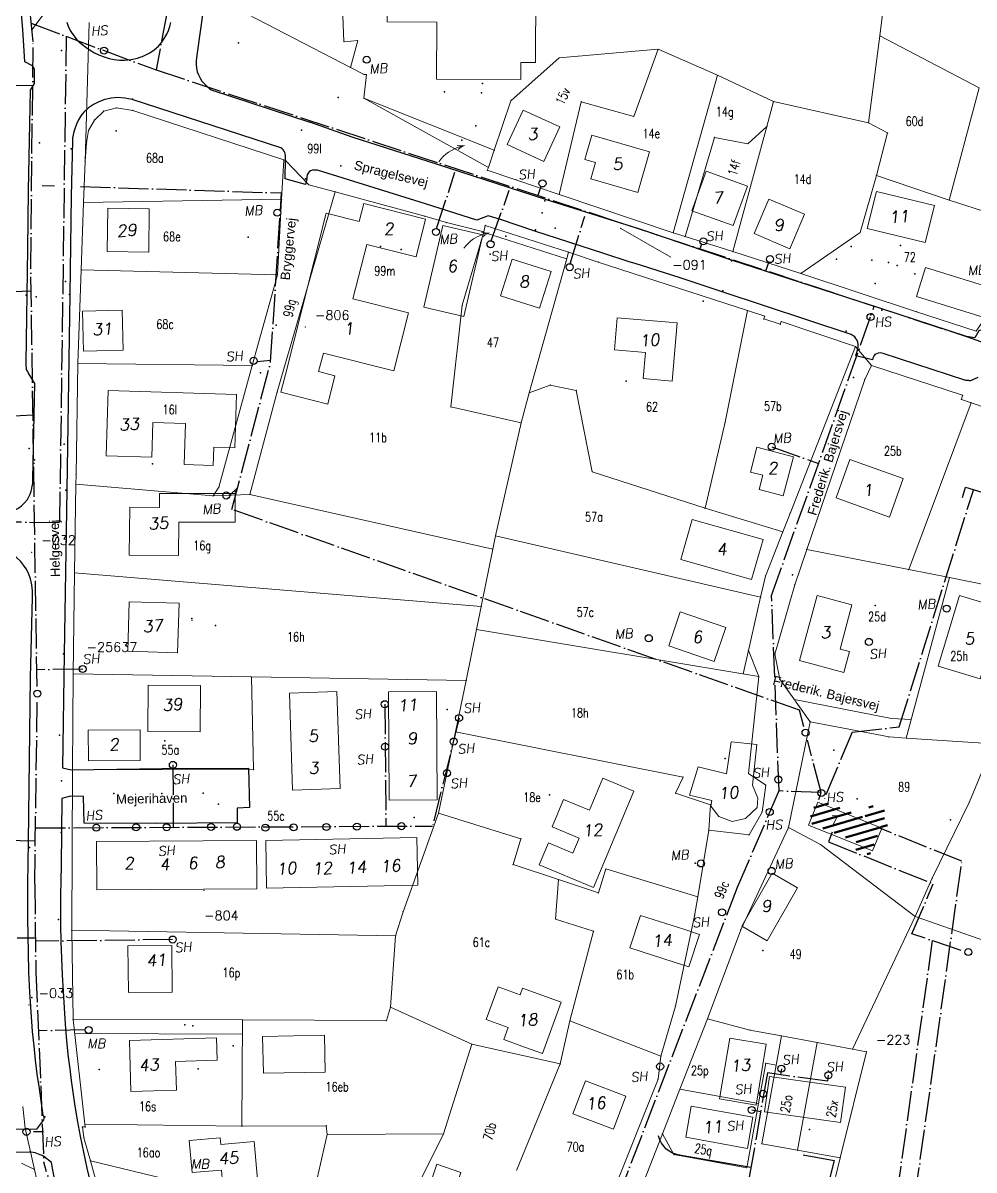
# Model space of a CAD drawing. Header units: millimetres. Extents: x 672113 to 680957, y 6130092 to 6137781.
# Drawn here: x 674657 to 674859.9, y 6132882.4 to 6133127.1 of the extents above; entities that cross this region are included whole.
import ezdxf

# ---------------------------------------------------------------- set-up
doc = ezdxf.new("R2010")
doc.units = ezdxf.units.MM
doc.header["$LTSCALE"] = 0.5
doc.linetypes.add('DASHED_3', pattern=[5, 3, -2])
doc.linetypes.add('VVS3', pattern=[16, 12.8, -1.6, 0, -1.6])
for name, color, linetype, lineweight in [('bygning', 1, 'Continuous', 5), ('MILJOE', 1, 'Continuous', 5), ('OPTAGETVEJ', 1, 'Continuous', 5), ('PILE', 1, 'Continuous', 5), ('skel', 142, 'Continuous', 5), ('SKELKREDS', 1, 'Continuous', 5), ('SKELPKT', 1, 'Continuous', 5), ('SL-Vandledning', 6, 'DASHED_3', 50)]:
    doc.layers.add(name, color=color, linetype=linetype, lineweight=lineweight)
for name, color, linetype, lineweight, plot in [('FIKS_PILE', 9, 'Continuous', 5, False), ('FIKS_TEKST', 6, 'Continuous', 5, False), ('FIKSPUNKT', 1, 'Continuous', 5, False), ('Hjælpelinie', 50, 'Continuous', 0, False)]:
    doc.layers.add(name, color=color, linetype=linetype, lineweight=lineweight, plot=plot)
for name, color, linetype in [('Husnr', 3, 'Continuous'), ('MATRNR', 12, 'Continuous'), ('Spildevand', 2, 'Continuous'), ('TF_V_---_Stikledning', 150, 'VVS3'), ('TF_V_---_Stophane', 3, 'Continuous'), ('TF_V_---_Tekst', 1, 'Continuous'), ('Vej', 7, 'Continuous'), ('Vejnavn', 9, 'Continuous')]:
    doc.layers.add(name, color=color, linetype=linetype)
doc.styles.add('Ariel', font='arial.ttf')
doc.styles.add('ROMANS', font='ROMANS')
doc.styles.get("Standard").update_dxf_attribs({"font": 'romans.shx', "width": 0.75})

# ---------------------------------------------------------------- blocks, each defined once
blk = doc.blocks.new('270554_270554.DWG_FMEBLOCK12')
at = {"layer": 'PILE', "color": 7}
for points in [[(-2.69, -1.69), (-2.23, -1.11), (-1.73, -0.6), (-1.19, -0.11), (-0.64, 0.29), (-0.03, 0.65), (0.61, 0.95), (1.27, 1.21), (1.96, 1.41), (2.69, 1.56)], [(2.69, 1.56), (2.18, 1.51), (1.65, 1.56), (1.09, 1.69), (1.65, 1.56), (2.18, 1.51), (2.69, 1.56), (2.23, 1.38), (1.78, 1.1), (1.35, 0.72), (1.78, 1.1), (2.23, 1.38), (2.69, 1.56)]]:
    blk.add_lwpolyline(points, dxfattribs=at)
blk = doc.blocks.new('270554_270554.DWG_FMEBLOCK13')
at = {"layer": 'PILE', "color": 7}
for points in [[(-2.73, -1.79), (-2.27, -1.18), (-1.77, -0.62), (-1.23, -0.14), (-0.65, 0.29), (-0.04, 0.67), (0.6, 1), (1.28, 1.28), (1.99, 1.51), (2.73, 1.69)], [(2.73, 1.69), (2.25, 1.64), (1.71, 1.66), (1.16, 1.79), (1.71, 1.66), (2.25, 1.64), (2.73, 1.69), (2.27, 1.51), (1.84, 1.21), (1.41, 0.83), (1.84, 1.21), (2.27, 1.51), (2.73, 1.69)]]:
    blk.add_lwpolyline(points, dxfattribs=at)
blk = doc.blocks.new('270554_270554.DWG_FMEBLOCK39')
at = {"layer": 'FIKS_PILE', "color": 6}
blk.add_line((5.35, -3.06), (-5.35, 3.06), dxfattribs=at)
blk = doc.blocks.new('270554_270554.DWG_FMEBLOCK40')
at = {"layer": 'FIKS_PILE', "color": 6}
blk.add_line((1.65, 2.16), (-1.65, -2.16), dxfattribs=at)

msp = doc.modelspace()

# ---------------------------------------------------------------- hatches: boundary and pattern name
at = {"layer": 'SL-Vandledning'}
h = msp.add_hatch(dxfattribs=at)
h.set_pattern_fill('ANSI31', color=1, scale=0.5, angle=331.125, style=0)
h.set_pattern_definition([(16.125, (799142.215, 6036724.3136), (-0.44090248, 1.525044672), [])])
h.paths.add_polyline_path([(674826.46, 6132961.56), (674836.55, 6132957.55), (674837.65, 6132960.34), (674841.39, 6132958.83), (674840.79, 6132957.34), (674841.86, 6132956.93), (674841.12, 6132955.18), (674840.1, 6132955.61), (674837.67, 6132949.54), (674834.13, 6132950.94), (674834.77, 6132952.46), (674824.49, 6132956.57)])

# ---------------------------------------------------------------- linework, layer by layer
at = {"layer": 'bygning'}
for points in [[(674745.97, 6133135.28, 43.5), (674734.74, 6133135.34, 43.5), (674734.71, 6133127.36, 43.5), (674745.32, 6133127.31, 43.51), (674745.26, 6133115.15, 43.52), (674763.19, 6133115.07, 43.53), (674763.2, 6133118.66, 43.53), (674766.38, 6133118.65, 43.53), (674766.45, 6133134.17, 43.49), (674757.02, 6133134.22, 43.59), (674757.16, 6133163.36, 42.82), (674736.69, 6133163.45, 42.78), (674736.64, 6133153.01, 43.04), (674746.05, 6133152.96, 43.05), (674747.59, 6133152.95, 43.05), (674747.52, 6133137.58, 43.44), (674747.51, 6133135.27, 43.5)], [(674768.11, 6133097.58, 44.17), (674771.52, 6133104.93, 44.11), (674763.73, 6133108.53, 44.11), (674760.33, 6133101.18, 44.16)], [(674778.37, 6133103.21, 45), (674776.85, 6133097.99, 45.44), (674779.15, 6133097.32, 45.47), (674778.14, 6133093.86, 45.47), (674788.17, 6133090.95, 45.48), (674790.69, 6133099.64, 45.48)], [(674802.77, 6133095.47, 43.5), (674799.72, 6133087.07, 43.5), (674808.52, 6133083.88, 43.5), (674811.57, 6133092.28, 43.5)], [(674851.44, 6133088.14, 44.85), (674839.06, 6133091.18, 44.66), (674837.13, 6133083.28, 44.67), (674849.5, 6133080.25, 44.68)], [(674736.14, 6133052.89, 45.76), (674739.27, 6133065.26, 45.78), (674727.41, 6133068.27, 45.77), (674730.35, 6133079.88, 45.76), (674740.86, 6133077.22, 45.77), (674742.89, 6133085.24, 45.3), (674729.72, 6133088.58, 45.68), (674728.75, 6133084.73, 48.03), (674721.71, 6133086.52, 45.18), (674716.56, 6133066.17, 45.32), (674712.99, 6133052.09, 45.41), (674712.04, 6133048.34, 45.44), (674722.01, 6133045.82, 45.45), (674723.54, 6133051.85, 45.63), (674720.08, 6133052.73, 45.62), (674721.09, 6133056.7, 45.13)], [(674813, 6133082.21, 43.45), (674820.63, 6133078.96, 43.45), (674823.75, 6133086.29, 43.5), (674816.12, 6133089.54, 43.5)], [(674683.83, 6133078.23, 45.79), (674683.96, 6133087.44, 45.78), (674675.12, 6133087.57, 45.77), (674674.98, 6133078.36, 45.78)], [(674755.11, 6133081.94, 44.59), (674746.59, 6133083.92, 44.61), (674742.54, 6133066.49, 44.62), (674751.06, 6133064.51, 44.6)], [(674767.2, 6133066.3, 45.13), (674769.66, 6133074.1, 45.12), (674761.36, 6133076.71, 45.11), (674758.91, 6133068.91, 45.12)], [(674849.52, 6133074.95, 44.37), (674847.61, 6133068.76, 44.24), (674862.05, 6133064.3, 44.39), (674863.96, 6133070.49, 44.38)], [(674678.18, 6133065.85, 45.28), (674669.73, 6133065.63, 45.27), (674669.94, 6133057.09, 45.28), (674678.4, 6133057.31, 45.28)], [(674795.51, 6133050.73, 45.49), (674796.6, 6133063.11, 45.48), (674783.79, 6133064.24, 45.47), (674783.18, 6133057.41, 45.48), (674789.78, 6133056.83, 45.48), (674789.29, 6133051.27, 45.49)], [(674674.73, 6133034.78, 46.46), (674684.5, 6133034.48, 46.26), (674684.73, 6133041.91, 46.26), (674691.66, 6133041.7, 46.24), (674691.4, 6133032.92, 47.05), (674697.61, 6133032.73, 47.02), (674697.73, 6133036.61, 47.54), (674702.2, 6133036.48, 47.54), (674702.55, 6133047.85, 47.53), (674675.16, 6133048.69, 45.81)], [(674819.21, 6133026.25, 47.16), (674821.4, 6133034.54, 46.74), (674813.59, 6133036.59, 46.68), (674812.2, 6133031.32, 46.71), (674814.82, 6133030.63, 46.71), (674814.03, 6133027.62, 46.74)], [(674830.47, 6133025.79, 46.47), (674841.84, 6133021.71, 46.48), (674844.79, 6133029.91, 46.47), (674833.43, 6133034, 46.46)], [(674686.11, 6133026.71, 46.99), (674686.12, 6133023.78, 48.03), (674679.77, 6133023.85, 48.03), (674679.67, 6133013.61, 48.04), (674690.19, 6133013.51, 48.04), (674690.26, 6133020.59, 48.03), (674702.3, 6133020.64, 46.99), (674702.27, 6133026.77, 46.99)], [(674812.45, 6133008.38, 49.31), (674814.88, 6133016.91, 49.15), (674799.79, 6133021.21, 49.14), (674797.35, 6133012.67, 49.15)], [(674690.3, 6133003.33, 48.13), (674679.69, 6133003.65, 48.12), (674679.37, 6132993.08, 48.13), (674689.98, 6132992.76, 48.14)], [(674833.86, 6133002.98, 48.12), (674826.43, 6133004.98, 48.11), (674822.7, 6132991.09, 47.89), (674832.11, 6132988.56, 47.9), (674833.31, 6132993.03, 47.89), (674831.33, 6132993.56, 48.38)], [(674865.75, 6133002.24, 48.32), (674856.79, 6133004.96, 47.85), (674852.22, 6132989.91, 48.35), (674861.18, 6132987.19, 48.35)], [(674806.97, 6132998.14, 49.29), (674797.24, 6133001.48, 49.28), (674794.76, 6132994.25, 49.29), (674804.49, 6132990.91, 49.3)], [(674683.62, 6132975.95, 49.16), (674694.84, 6132975.89, 49.16), (674694.9, 6132985.76, 48.97), (674683.68, 6132985.83, 48.79)], [(674723.98, 6132984.48, 48.35), (674713.86, 6132984.15, 48.37), (674714.53, 6132963.45, 48.38), (674724.65, 6132963.78, 48.39)], [(674734.95, 6132984.4, 48.23), (674735.1, 6132961.3, 48.24), (674745.35, 6132961.37, 48.25), (674745.2, 6132984.47, 48.23)], [(674670.94, 6132976.28, 47.94), (674670.95, 6132969.74, 47.94), (674681.99, 6132969.76, 47.94), (674681.98, 6132976.3, 47.94)], [(674803.95, 6132961.23, 49.95), (674803.74, 6132960, 49.94), (674805.43, 6132957.84, 49.95), (674808.33, 6132956.78, 49.95), (674811.18, 6132957.4, 49.95), (674813.6, 6132959.72, 49.95), (674813.77, 6132961.72, 49.95), (674812.62, 6132964.55, 49.96), (674813.54, 6132973.2, 49.62), (674808.06, 6132973.73, 49.62), (674807.06, 6132966.91, 49.95), (674801.04, 6132968.44, 49.63), (674799.23, 6132962.37, 50.47)], [(674778.73, 6132942.67, 48.91), (674787.33, 6132963.2, 48.92), (674780.68, 6132965.99, 48.92), (674777.83, 6132959.17, 48.92), (674772.33, 6132961.48, 48.91), (674769.88, 6132955.64, 48.92), (674775.66, 6132953.22, 48.92), (674774.33, 6132950.04, 48.93), (674769.12, 6132952.23, 48.92), (674767.14, 6132947.52, 48.92)], [(674826.56, 6132960.86, 48.79), (674824.6, 6132956, 48.8), (674838.23, 6132950.5, 48.81), (674840.2, 6132955.36, 48.81)], [(674672.74, 6132942.17, 48.35), (674706.92, 6132942.39, 48.37), (674706.85, 6132952.73, 48.36), (674672.67, 6132952.51, 48.34)], [(674708.79, 6132952.72, 48.21), (674708.98, 6132942.57, 48.22), (674741.22, 6132943.17, 48.24), (674741.03, 6132953.32, 48.23)], [(674822.27, 6132942.61, 49.38), (674816.83, 6132945.73, 49.37), (674810.35, 6132934.46, 49.37), (674815.79, 6132931.33, 49.38)], [(674798.18, 6132933.69, 49.47), (674788.71, 6132936.73, 49.46), (674786.48, 6132929.8, 49.44), (674795.95, 6132926.76, 49.45), (674799.07, 6132925.76, 49.45), (674801.3, 6132932.69, 49.47)], [(674688.73, 6132930.31, 48.16), (674679.41, 6132930.21, 48.16), (674679.52, 6132920.27, 48.17), (674688.84, 6132920.37, 48.17)], [(674767.82, 6132907.26, 48.23), (674771.83, 6132918.21, 48.23), (674763.58, 6132921.23, 48.22), (674763.05, 6132919.77, 48.22), (674758.39, 6132921.47, 48.22), (674755.84, 6132914.49, 48.23), (674760.5, 6132912.79, 48.23), (674759.58, 6132910.28, 48.23), (674764.03, 6132908.65, 48.23)], [(674689.76, 6132899.48, 48.22), (674689.57, 6132905.54, 48.21), (674698.41, 6132905.82, 48.22), (674698.26, 6132910.61, 48.21), (674679.7, 6132910.02, 48.2), (674680.04, 6132899.17, 48.21)], [(674708.29, 6132903.05, 47.66), (674721.48, 6132903.31, 47.66), (674721.33, 6132911.16, 47.66), (674708.14, 6132910.9, 47.65)], [(674815.58, 6132909.25, 48.88), (674807.8, 6132910.57, 48.88), (674805.61, 6132897.57, 48.89), (674813.39, 6132896.26, 48.89)], [(674815.18, 6132894.81, 49.72), (674831.39, 6132892.54, 49.73), (674832.45, 6132900.07, 49.73), (674816.24, 6132902.34, 49.74)], [(674782.99, 6132891.11, 48.72), (674785.65, 6132898.19, 49.67), (674776.98, 6132901.45, 49.64), (674774.32, 6132894.37, 48.71)], [(674798.4, 6132889.39, 48.73), (674811.56, 6132887.04, 48.77), (674812.74, 6132893.66, 48.76), (674799.58, 6132896.01, 48.75)], [(674692.49, 6132888.71, 47.32), (674693.07, 6132881.87, 46.72), (674699.37, 6132882.41, 47.02), (674699.59, 6132879.79, 47.02), (674707.05, 6132880.42, 47.02), (674706.36, 6132888.47, 47.02), (674699.22, 6132887.86, 48.32), (674699.1, 6132889.27, 47.32)], [(674750.39, 6132881.92, 47.42), (674745.28, 6132883.63, 47.42), (674743.15, 6132877.25, 47.37), (674748.26, 6132875.55, 47.37)]]:
    msp.add_polyline3d(points, close=True, dxfattribs=at)
at = {"layer": 'FIKSPUNKT', "color": 6}
for p in [(674658.83, 6133125.59), (674784.5, 6133083.28), (674717.27, 6133062.23), (674658.88, 6133014.21), (674693.07, 6132999.71), (674695.66, 6132942.07), (674658.32, 6132917.59), (674836.94, 6132907.64)]:
    msp.add_point(p, dxfattribs=at)
at = {"layer": 'Hjælpelinie'}
msp.add_line((674824.89, 6132901.13, 49.73), (674832.45, 6132900.07, 49.73), dxfattribs=at)
at = {"layer": 'MILJOE', "color": 7}
for points in [[(674847.65, 6133065.52), (674860.37, 6133061.4), (674862.65, 6133064.7), (674870.14, 6133084.31), (674854.58, 6133089.32), (674839.09, 6133094.6), (674835.6, 6133082.41), (674822.93, 6133073.7)], [(674990.89, 6132910.41), (674948.76, 6132924.66), (674957.52, 6132949.79), (674942.38, 6132954.73), (674903.68, 6132967.22), (674888.01, 6132972.31), (674869.46, 6132978.43), (674867.61, 6132972.95), (674864.03, 6132973.31), (674858.9, 6132960.94), (674850.93, 6132944.55), (674847.33, 6132936.49), (674981.75, 6132889.55)]]:
    msp.add_lwpolyline(points, close=True, dxfattribs=at)
at = {"layer": 'OPTAGETVEJ', "color": 8}
for p, q in [((674811.77, 6132993.27), (674810.62, 6132988.24)), ((674821.55, 6132982.8), (674821.6, 6132982.79)), ((674821.6, 6132982.79), (674842.28, 6132978.77)), ((674842.28, 6132978.77), (674846.45, 6132978.49)), ((674846.45, 6132978.49), (674846.5, 6132978.49)), ((674668.04, 6132911.55), (674703.84, 6132911.42))]:
    msp.add_line(p, q, dxfattribs=at)
at = {"layer": 'skel', "color": 40}
for p, q in [((674725.49, 6133123.09), (674724.47, 6133147.23)), ((674841.32, 6133136.63), (674839.81, 6133124.38)), ((674698.84, 6133132.22), (674726.85, 6133117.63)), ((674670.24, 6133097.57), (674671.1, 6133127.18)), ((674728.42, 6133123.34), (674725.49, 6133123.09)), ((674726.85, 6133117.63), (674728.42, 6133123.34)), ((674839.81, 6133124.38), (674837.37, 6133105.84)), ((674860.97, 6133113.31), (674839.81, 6133124.38)), ((674771.36, 6133119.66), (674792.5, 6133121.49)), ((674787.32, 6133107.19), (674792.5, 6133121.49)), ((674792.5, 6133121.49), (674805.17, 6133115.96)), ((674726.85, 6133117.63), (674729.77, 6133116.11)), ((674761.1, 6133110.51), (674771.36, 6133119.66)), ((674730.29, 6133116.09), (674729.75, 6133111.05)), ((674729.77, 6133116.11), (674730.29, 6133116.09)), ((674795.72, 6133082.36), (674805.17, 6133115.96)), ((674805.17, 6133115.96), (674817.14, 6133110.35)), ((674860.97, 6133113.31), (674854.58, 6133089.32)), ((674729.75, 6133111.05), (674757.54, 6133099.96)), ((674729.75, 6133111.05), (674756.31, 6133096.31)), ((674757.54, 6133099.96), (674761.1, 6133110.51)), ((674771.41, 6133090.54), (674776.12, 6133110.29)), ((674776.12, 6133110.29), (674787.32, 6133107.19)), ((674815.7, 6133105), (674817.14, 6133110.35)), ((674817.14, 6133110.35), (674837.37, 6133105.84)), ((674672.26, 6133106.39), (674674.22, 6133108.32)), ((674674.22, 6133108.32), (674676.97, 6133108.98)), ((674676.97, 6133108.98), (674680.42, 6133108.45)), ((674680.42, 6133108.45), (674712.65, 6133097.91)), ((674670.99, 6133104.18), (674672.26, 6133106.39)), ((674837.37, 6133105.84), (674841.47, 6133103.66)), ((674670.56, 6133101.63), (674670.99, 6133104.18)), ((674808.47, 6133078.33), (674815.7, 6133105)), ((674811.67, 6133101.33), (674815.7, 6133105)), ((674841.47, 6133103.66), (674839.09, 6133094.6)), ((674670.24, 6133097.57), (674670.56, 6133101.63)), ((674798.25, 6133081.56), (674804.51, 6133102.68)), ((674804.51, 6133102.68), (674811.67, 6133101.33)), ((674757.54, 6133099.96), (674756.31, 6133096.31)), ((674670.24, 6133097.57), (674669.93, 6133088.83)), ((674712.65, 6133097.91), (674712.18, 6133089.51)), ((674712.65, 6133097.91), (674713.03, 6133097.79)), ((674713.03, 6133097.79), (674717.97, 6133092.59)), ((674756.31, 6133096.31), (674756.05, 6133095.71)), ((674756.05, 6133095.71), (674762.15, 6133093.66)), ((674762.15, 6133093.66), (674771.41, 6133090.54)), ((674839.09, 6133094.6), (674835.6, 6133082.41)), ((674839.09, 6133094.6), (674854.58, 6133089.32)), ((674711.25, 6133048.4), (674723.58, 6133091.12)), ((674717.97, 6133092.59), (674723.58, 6133091.12)), ((674723.58, 6133091.12), (674742.75, 6133085.88)), ((674669.93, 6133088.83), (674669.42, 6133074.48)), ((674669.93, 6133088.83), (674712.18, 6133089.51)), ((674712.18, 6133089.51), (674711.28, 6133073.41)), ((674795.72, 6133082.36), (674771.41, 6133090.54)), ((674854.58, 6133089.32), (674870.14, 6133084.31)), ((674742.75, 6133085.88), (674747.35, 6133084.54)), ((674747.35, 6133084.54), (674755.31, 6133082.55)), ((674755.62, 6133083.93), (674755.31, 6133082.55)), ((674755.62, 6133083.93), (674773.42, 6133078.2)), ((674754.66, 6133080.32), (674755.31, 6133082.55)), ((674755.16, 6133082.5), (674772.96, 6133076.77)), ((674798.25, 6133081.56), (674795.72, 6133082.36)), ((674808.47, 6133078.33), (674798.25, 6133081.56)), ((674835.6, 6133082.41), (674822.93, 6133073.7)), ((674750.72, 6133066.89), (674754.66, 6133080.32)), ((674772.88, 6133076.27), (674765.02, 6133048.24)), ((674773.42, 6133078.2), (674772.88, 6133076.27)), ((674773.42, 6133078.2), (674779.73, 6133076.12)), ((674779.73, 6133076.12), (674811.54, 6133065.75)), ((674822.93, 6133073.7), (674808.47, 6133078.33)), ((674668.74, 6133054.46), (674669.42, 6133074.48)), ((674669.42, 6133074.48), (674711.28, 6133073.41)), ((674847.65, 6133065.52), (674822.93, 6133073.7)), ((674711.28, 6133073.41), (674705.93, 6133054.02)), ((674748.3, 6133045.2), (674750.72, 6133066.89)), ((674806.78, 6133041.93), (674811.54, 6133065.75)), ((674811.54, 6133065.75), (674815.26, 6133064.54)), ((674815.26, 6133064.54), (674815.04, 6133063.98)), ((674815.04, 6133063.98), (674818.57, 6133062.84)), ((674860.37, 6133061.4), (674847.65, 6133065.52)), ((674818.57, 6133062.84), (674818.78, 6133063.41)), ((674818.78, 6133063.41), (674834.64, 6133058.09)), ((674834.64, 6133058.09), (674820.64, 6133022.5)), ((674834.64, 6133058.09), (674838.01, 6133054.01)), ((674668.35, 6133030.74), (674668.74, 6133054.46)), ((674668.74, 6133054.46), (674705.93, 6133054.02)), ((674705.93, 6133054.02), (674698.79, 6133028.11)), ((674836.58, 6133051.09), (674838.01, 6133054.01)), ((674838.01, 6133054.01), (674857.44, 6133047.69)), ((674765.02, 6133048.24), (674769.5, 6133049.87)), ((674769.5, 6133049.87), (674775.05, 6133048.73)), ((674824.22, 6133014.8), (674836.58, 6133051.09)), ((674705.41, 6133026.53), (674711.25, 6133048.4)), ((674765.02, 6133048.24), (674763.26, 6133041.78)), ((674775.05, 6133048.73), (674778.45, 6133031.37)), ((674857.44, 6133047.69), (674857.21, 6133046.82)), ((674857.21, 6133046.82), (674859.28, 6133046.08)), ((674763.26, 6133041.78), (674748.3, 6133045.2)), ((674845.97, 6133010.52), (674859.28, 6133046.08)), ((674859.28, 6133046.08), (674862.61, 6133044.96)), ((674763.26, 6133041.78), (674757.84, 6133017.7)), ((674802.53, 6133023.59), (674806.78, 6133041.93)), ((674668.31, 6133028.72), (674668.35, 6133030.74)), ((674778.45, 6133031.37), (674802.53, 6133023.59)), ((674668, 6133009.82), (674668.31, 6133028.72)), ((674668.31, 6133028.72), (674697.57, 6133026.21)), ((674698.79, 6133028.11), (674697.57, 6133026.21)), ((674697.57, 6133026.21), (674705.41, 6133026.53)), ((674705.41, 6133026.53), (674757.24, 6133014.85)), ((674802.53, 6133023.59), (674819.08, 6133018.53)), ((674820.64, 6133022.5), (674819.08, 6133018.53)), ((674757.84, 6133017.7), (674757.24, 6133014.85)), ((674757.84, 6133017.7), (674814.36, 6133004.64)), ((674819.08, 6133018.53), (674815.38, 6133009.12)), ((674757.24, 6133014.85), (674754.78, 6133002.61)), ((674821.66, 6133007.27), (674824.22, 6133014.8)), ((674845.97, 6133010.52), (674824.22, 6133014.8)), ((674854.7, 6133008.79), (674845.97, 6133010.52)), ((674667.72, 6132988.25), (674668, 6133009.82)), ((674668, 6133009.82), (674754.78, 6133002.61)), ((674815.38, 6133009.12), (674814.36, 6133004.64)), ((674854.7, 6133008.79), (674845.44, 6132974.55)), ((674863.4, 6133007.06), (674854.7, 6133008.79)), ((674817.43, 6132992.45), (674821.66, 6133007.27)), ((674754.78, 6133002.61), (674753.79, 6132997.73)), ((674814.36, 6133004.64), (674811.77, 6132993.27)), ((674753.79, 6132997.73), (674751.56, 6132986.81)), ((674753.79, 6132997.73), (674813.97, 6132987.69)), ((674811.77, 6132993.27), (674813.97, 6132987.69)), ((674818.44, 6132987.12), (674817.43, 6132992.45)), ((674667.6, 6132967.82), (674667.72, 6132988.25)), ((674667.72, 6132988.25), (674705.75, 6132987.59)), ((674706.19, 6132967.83), (674705.75, 6132987.59)), ((674705.75, 6132987.59), (674751.56, 6132986.81)), ((674751.56, 6132986.81), (674749.31, 6132975.86)), ((674813.97, 6132987.69), (674811.81, 6132966.99)), ((674824.96, 6132978.06), (674818.44, 6132987.12)), ((674749.31, 6132975.86), (674745.68, 6132958.55)), ((674749.31, 6132975.86), (674797.82, 6132966.24)), ((674820.3, 6132955.45), (674824.96, 6132978.06)), ((674824.96, 6132978.06), (674841.76, 6132974.8)), ((674841.76, 6132974.8), (674845.44, 6132974.55)), ((674845.44, 6132974.55), (674864.03, 6132973.31)), ((674864.03, 6132973.31), (674858.9, 6132960.94)), ((674667.4, 6132933.57), (674667.6, 6132967.82)), ((674667.6, 6132967.82), (674706.19, 6132967.83)), ((674797.82, 6132966.24), (674796.23, 6132962.79)), ((674811.81, 6132966.99), (674815.48, 6132964.51)), ((674815.48, 6132964.51), (674814.68, 6132958.78)), ((674796.23, 6132962.79), (674803.65, 6132960.33)), ((674745.68, 6132958.55), (674738.1, 6132937.5)), ((674763.23, 6132953.1), (674745.68, 6132958.55)), ((674803.65, 6132960.33), (674803.29, 6132954.94)), ((674814.68, 6132958.78), (674811.92, 6132953.9)), ((674858.9, 6132960.94), (674850.93, 6132944.55)), ((674803.29, 6132954.94), (674800.97, 6132940.67)), ((674811.92, 6132953.9), (674803.29, 6132954.94)), ((674810.15, 6132933.68), (674820.3, 6132955.45)), ((674827.17, 6132951.84), (674820.3, 6132955.45)), ((674761.58, 6132947.57), (674763.23, 6132953.1)), ((674847.33, 6132936.49), (674827.17, 6132951.84)), ((674771.25, 6132944.36), (674761.58, 6132947.57)), ((674781.35, 6132946.65), (674779.78, 6132941.53)), ((674800.97, 6132940.67), (674781.35, 6132946.65)), ((674771.25, 6132944.36), (674770.63, 6132935.94)), ((674779.78, 6132941.53), (674771.25, 6132944.36)), ((674850.93, 6132944.55), (674847.33, 6132936.49)), ((674800.97, 6132940.67), (674800.28, 6132936.66)), ((674738.1, 6132937.5), (674736.5, 6132932.38)), ((674800.28, 6132936.66), (674796.21, 6132917.39)), ((674770.63, 6132935.94), (674778.75, 6132933.35)), ((674847.33, 6132936.49), (674833.99, 6132908.21)), ((674981.75, 6132889.55), (674847.33, 6132936.49)), ((674667.4, 6132933.57), (674736.5, 6132932.38)), ((674667.7, 6132914.56), (674667.4, 6132933.57)), ((674736.5, 6132932.38), (674735.39, 6132917.19)), ((674778.75, 6132933.35), (674773.68, 6132914.27)), ((674803.07, 6132914.64), (674810.15, 6132933.68)), ((674735.39, 6132917.19), (674734.53, 6132914.31)), ((674752.79, 6132909.25), (674735.39, 6132917.19)), ((674796.21, 6132917.39), (674793.1, 6132906.72)), ((674703.86, 6132914.42), (674667.7, 6132914.56)), ((674667.7, 6132914.56), (674670.22, 6132892.18)), ((674797.16, 6132899.65), (674803.07, 6132914.64)), ((674803.07, 6132914.64), (674812.08, 6132912.26)), ((674703.7, 6132891.76), (674703.86, 6132914.42)), ((674734.53, 6132914.31), (674703.86, 6132914.42)), ((674773.68, 6132914.27), (674771.63, 6132905.05)), ((674773.68, 6132914.27), (674793.1, 6132906.72)), ((674812.08, 6132912.26), (674818.81, 6132911.02)), ((674818.81, 6132911.02), (674817.67, 6132904.79)), ((674818.81, 6132911.02), (674826.45, 6132909.59)), ((674826.45, 6132909.59), (674822.27, 6132886.63)), ((674826.45, 6132909.59), (674833.99, 6132908.21)), ((674752.79, 6132909.25), (674746.69, 6132890.13)), ((674771.63, 6132905.05), (674752.79, 6132909.25)), ((674836.94, 6132907.64), (674831.36, 6132884.98)), ((674833.99, 6132908.21), (674836.94, 6132907.64)), ((674771.63, 6132905.05), (674762.31, 6132882.31)), ((674793.1, 6132906.72), (674792.5, 6132901.8)), ((674813.9, 6132896.62), (674815.46, 6132905.19)), ((674817.67, 6132904.79), (674814.62, 6132888.01)), ((674815.46, 6132905.19), (674817.67, 6132904.79)), ((674792.5, 6132901.8), (674781.87, 6132875.1)), ((674793.42, 6132890.15), (674797.16, 6132899.65)), ((674813.9, 6132896.62), (674797.16, 6132899.65)), ((674656.98, 6132895.98), (674657.49, 6132891.33)), ((674811.41, 6132882.9), (674813.9, 6132896.62)), ((674657.49, 6132891.33), (674659.44, 6132882.51)), ((674670.02, 6132889.31), (674669.68, 6132891.61)), ((674670.28, 6132891.61), (674669.68, 6132891.61)), ((674670.22, 6132892.18), (674670.28, 6132891.61)), ((674670.22, 6132892.18), (674703.7, 6132891.76)), ((674721.69, 6132891.85), (674703.7, 6132891.76)), ((674719.42, 6132879.07), (674721.92, 6132890.02)), ((674721.92, 6132890.02), (674721.69, 6132891.85)), ((674721.92, 6132890.02), (674746.69, 6132890.13)), ((674746.69, 6132890.13), (674740.96, 6132878.56)), ((674793.42, 6132890.15), (674788.68, 6132877.94)), ((674795.88, 6132885.71), (674793.42, 6132890.15)), ((674671.4, 6132884.37), (674670.02, 6132889.31)), ((674814.62, 6132888.01), (674822.27, 6132886.63)), ((674795.88, 6132885.71), (674811.41, 6132882.9)), ((674822.27, 6132886.63), (674831.36, 6132884.98)), ((674656.67, 6132883.91), (674659.44, 6132882.51)), ((674671.4, 6132884.37), (674698.45, 6132877.8)), ((674677.96, 6132860.78), (674671.4, 6132884.37)), ((674831.36, 6132884.98), (674827.02, 6132867.27)), ((674659.44, 6132882.51), (674661.06, 6132875.18))]:
    msp.add_line(p, q, dxfattribs=at)
at = {"layer": 'SKELKREDS', "color": 250, "true_color": 0x333333}
for p in [(674729.77, 6133116.11), (674730.29, 6133116.09), (674729.75, 6133111.05), (674674.22, 6133108.32), (674676.97, 6133108.98), (674680.42, 6133108.45), (674672.26, 6133106.39), (674670.99, 6133104.18), (674670.56, 6133101.63), (674670.24, 6133097.57), (674712.65, 6133097.91), (674713.03, 6133097.79), (674756.05, 6133095.71), (674756.31, 6133096.31), (674762.15, 6133093.66), (674717.97, 6133092.59), (674723.58, 6133091.12), (674771.41, 6133090.54), (674742.75, 6133085.88), (674747.35, 6133084.54), (674755.62, 6133083.93), (674755.31, 6133082.55), (674795.72, 6133082.36), (674773.42, 6133078.2), (674779.73, 6133076.12), (674808.47, 6133078.33), (674669.42, 6133074.48), (674822.93, 6133073.7), (674811.54, 6133065.75), (674815.04, 6133063.98), (674815.26, 6133064.54), (674847.65, 6133065.52), (674818.57, 6133062.84), (674818.78, 6133063.41), (674834.64, 6133058.09), (674668.74, 6133054.46), (674838.01, 6133054.01), (674857.21, 6133046.82), (674857.44, 6133047.69), (674859.28, 6133046.08), (674668.35, 6133030.74), (674668, 6133009.82), (674667.72, 6132988.25), (674667.4, 6132933.57), (674735.39, 6132917.19), (674667.7, 6132914.56), (674803.07, 6132914.64), (674703.86, 6132914.42), (674734.53, 6132914.31), (674812.08, 6132912.26), (674818.81, 6132911.02), (674826.45, 6132909.59), (674752.79, 6132909.25), (674833.99, 6132908.21), (674836.94, 6132907.64), (674815.46, 6132905.19), (674817.67, 6132904.79), (674797.16, 6132899.65), (674813.9, 6132896.62), (674657.49, 6132891.33), (674669.68, 6132891.61), (674670.22, 6132892.18), (674670.28, 6132891.61), (674703.7, 6132891.76), (674721.69, 6132891.85), (674721.92, 6132890.02), (674746.69, 6132890.13), (674793.42, 6132890.15), (674670.02, 6132889.31), (674814.62, 6132888.01), (674795.88, 6132885.71), (674822.27, 6132886.63), (674811.41, 6132882.9), (674831.36, 6132884.98)]:
    msp.add_point(p, dxfattribs=at)
at = {"layer": 'SKELPKT', "color": 253, "true_color": 0x999999}
for p in [(674725.49, 6133123.09), (674728.42, 6133123.34), (674839.81, 6133124.38), (674792.5, 6133121.49), (674726.85, 6133117.63), (674771.36, 6133119.66), (674805.17, 6133115.96), (674761.1, 6133110.51), (674776.12, 6133110.29), (674817.14, 6133110.35), (674787.32, 6133107.19), (674837.37, 6133105.84), (674815.7, 6133105), (674841.47, 6133103.66), (674804.51, 6133102.68), (674811.67, 6133101.33), (674757.54, 6133099.96), (674839.09, 6133094.6), (674669.93, 6133088.83), (674712.18, 6133089.51), (674854.58, 6133089.32), (674798.25, 6133081.56), (674835.6, 6133082.41), (674754.66, 6133080.32), (674772.88, 6133076.27), (674711.28, 6133073.41), (674750.72, 6133066.89), (674705.93, 6133054.02), (674769.5, 6133049.87), (674836.58, 6133051.09), (674711.25, 6133048.4), (674765.02, 6133048.24), (674775.05, 6133048.73), (674748.3, 6133045.2), (674763.26, 6133041.78), (674806.78, 6133041.93), (674778.45, 6133031.37), (674668.31, 6133028.72), (674698.79, 6133028.11), (674697.57, 6133026.21), (674705.41, 6133026.53), (674802.53, 6133023.59), (674820.64, 6133022.5), (674757.84, 6133017.7), (674819.08, 6133018.53), (674757.24, 6133014.85), (674824.22, 6133014.8), (674845.97, 6133010.52), (674815.38, 6133009.12), (674854.7, 6133008.79), (674821.66, 6133007.27), (674754.78, 6133002.61), (674814.36, 6133004.64), (674753.79, 6132997.73), (674811.77, 6132993.27), (674817.43, 6132992.45), (674705.75, 6132987.59), (674751.56, 6132986.81), (674813.97, 6132987.69), (674818.44, 6132987.12), (674749.31, 6132975.86), (674824.96, 6132978.06), (674841.76, 6132974.8), (674845.44, 6132974.55), (674667.6, 6132967.82), (674706.19, 6132967.83), (674797.82, 6132966.24), (674811.81, 6132966.99), (674815.48, 6132964.51), (674796.23, 6132962.79), (674745.68, 6132958.55), (674803.65, 6132960.33), (674814.68, 6132958.78), (674858.9, 6132960.94), (674803.29, 6132954.94), (674811.92, 6132953.9), (674820.3, 6132955.45), (674763.23, 6132953.1), (674827.17, 6132951.84), (674761.58, 6132947.57), (674781.35, 6132946.65), (674771.25, 6132944.36), (674850.93, 6132944.55), (674779.78, 6132941.53), (674800.97, 6132940.67), (674738.1, 6132937.5), (674800.28, 6132936.66), (674770.63, 6132935.94), (674847.33, 6132936.49), (674736.5, 6132932.38), (674778.75, 6132933.35), (674810.15, 6132933.68), (674796.21, 6132917.39), (674773.68, 6132914.27), (674771.63, 6132905.05), (674793.1, 6132906.72), (674792.5, 6132901.8), (674671.4, 6132884.37), (674659.44, 6132882.51)]:
    msp.add_point(p, dxfattribs=at)
at = {"layer": 'Spildevand'}
for p in [(674703.01, 6133122.89), (674665.21, 6133121.23), (674755.02, 6133114.21), (674680.38, 6133110.89), (674724.27, 6133111.19), (674746.92, 6133112.44), (674754.86, 6133112.19), (674676.86, 6133104.1), (674716.42, 6133104.26), (674753.61, 6133105.18), (674660.54, 6133101.53), (674750.63, 6133102.09), (674667.3, 6133100.29), (674724.8, 6133096.65), (674717.3, 6133093.85), (674768.36, 6133089.17), (674767.74, 6133086.64), (674770.54, 6133083.35), (674760.04, 6133081.61), (674766.36, 6133082.97), (674733.27, 6133079.43), (674737.66, 6133078.82), (674833.68, 6133079.42), (674844.21, 6133079.62), (674756.69, 6133077.82), (674808.18, 6133076.34), (674830.55, 6133076.76), (674838.11, 6133076.48), (674841.68, 6133076.01), (674843.53, 6133075.4), (674847.27, 6133073.57), (674666.08, 6133071.95), (674838.79, 6133071.51), (674657.71, 6133069.02), (674659.79, 6133068.66), (674666.95, 6133069.2), (674806.28, 6133069.98), (674802.14, 6133067.73), (674837.91, 6133064.84), (674840.25, 6133065.83), (674711.03, 6133062.62), (674832.59, 6133061.39), (674707.66, 6133052.45), (674785.72, 6133050.69), (674834.22, 6133051.51), (674665.8, 6133037.24), (674658.31, 6133036.37), (674659.46, 6133033.93), (674684.61, 6133033.03), (674666.18, 6133027.47), (674702.29, 6133027.13), (674821.14, 6133009.37), (674838.84, 6133002.86), (674693, 6133000.07), (674698.09, 6132998.57), (674665.62, 6132992.51), (674747.48, 6132980.67), (674834.53, 6132982.19), (674664.8, 6132975.16), (674829.96, 6132971.95), (674806.84, 6132970.18), (674665.24, 6132965.47), (674676.36, 6132962.74), (674686.66, 6132962.76), (674695.47, 6132962.8), (674769.36, 6132962.48), (674834.98, 6132961.62), (674698.74, 6132960.47), (674740.43, 6132957.62), (674854.85, 6132957.11), (674665.12, 6132954.4), (674658.39, 6132951.24), (674800.4, 6132947.87), (674664.57, 6132935.85), (674814.87, 6132929.21), (674665.3, 6132920.46), (674658.92, 6132919.21), (674691.53, 6132913.41), (674693.22, 6132913.18), (674701.82, 6132908.93), (674673.28, 6132903.89), (674694.41, 6132903.99), (674661.69, 6132893.75), (674824.81, 6132891.03)]:
    msp.add_point(p, dxfattribs=at)
at = {"layer": 'TF_V_---_Stikledning'}
for p, q in [((674659.17, 6133123.12), (674657.43, 6133140.4)), ((674687.74, 6133129.57), (674685.4, 6133117.09)), ((674658.78, 6133127.06), (674685.4, 6133117.09)), ((674658.68, 6133075), (674659.17, 6133123.12)), ((674685.4, 6133117.09), (674858.26, 6133060.23)), ((674647.18, 6133113.89), (674659.1, 6133113.79)), ((674745.26, 6133083.26), (674749.16, 6133095.29)), ((674661.1, 6133092.47), (674663.74, 6133092.39)), ((674669.31, 6133092.21), (674712.18, 6133090.85)), ((674709.83, 6133054.81), (674712.18, 6133090.85)), ((674756.89, 6133080.65), (674760.76, 6133091.43)), ((674767.5, 6133092.21), (674766.83, 6133090.3)), ((674773.76, 6133075.72), (674776.85, 6133085.92)), ((674801.77, 6133079.85), (674801.41, 6133078.93)), ((674816.08, 6133076.04), (674815.47, 6133074.31)), ((674660, 6132985.54), (674658.68, 6133075)), ((674654.94, 6133069.82), (674658.76, 6133069.97)), ((674858.26, 6133060.23), (674893.41, 6133047.58)), ((674701.56, 6133023.33), (674709.83, 6133054.81)), ((674706.88, 6133054.86), (674709.85, 6133055.19)), ((674655.06, 6133043.31), (674659.14, 6133043.54)), ((674816.73, 6133036.71), (674826.73, 6133033.16)), ((674701.13, 6133026.36), (674702.77, 6133027.97)), ((674843.91, 6132976.93), (674859.76, 6133027.42)), ((674857.42, 6133025.86), (674858.08, 6133028.09)), ((674858.08, 6133028.09), (674861.56, 6133027.02)), ((674822.65, 6132980.54), (674701.56, 6133023.33)), ((674669.74, 6132989.29), (674659.95, 6132989.14)), ((674659.52, 6132943.41), (674660.04, 6132982.58)), ((674734.19, 6132981.79), (674734.41, 6132955.75)), ((674750.05, 6132978.84), (674744.36, 6132955.8)), ((674823.6, 6132976.94), (674822.65, 6132980.54)), ((674833.9, 6132975.85), (674843.91, 6132976.93)), ((674827.28, 6132962.93), (674824.35, 6132974.09)), ((674688.98, 6132968.84), (674689.05, 6132955.53)), ((674818.31, 6132963.45), (674809.39, 6132942.68)), ((674827.28, 6132962.93), (674818.32, 6132963.29)), ((674826.78, 6132961.44), (674827.28, 6132962.93)), ((674829.63, 6132954.51), (674828.85, 6132952.42)), ((674857.31, 6132948.3), (674839.95, 6132955.25)), ((674653.2, 6132952.75), (674659.64, 6132952.66)), ((674828.85, 6132952.42), (674851.21, 6132943.47)), ((674820.49, 6132684.08), (674857.31, 6132948.3)), ((674659.52, 6132943.41), (674659.75, 6132924.59)), ((674809.39, 6132942.68), (674775.2, 6132853.99)), ((674846.63, 6132932.83), (674851.21, 6132943.47)), ((674655.79, 6132931.92), (674659.66, 6132931.98)), ((674857.18, 6132929.26), (674846.63, 6132932.83)), ((674688.94, 6132931.58), (674659.67, 6132931.23)), ((674851, 6132931.35), (674817, 6132688.42)), ((674659.74, 6132924.62), (674661.48, 6132884.1)), ((674670.27, 6132912.29), (674660.28, 6132912.14)), ((674815.81, 6132903.14), (674811.03, 6132875.5)), ((674828.63, 6132901.35), (674815.81, 6132903.14)), ((674818.8, 6132904.03), (674818.63, 6132902.75)), ((674828.8, 6132902.63), (674828.63, 6132901.35)), ((674812.48, 6132895.23), (674814.39, 6132894.9)), ((674707.45, 6132718.11), (674661.48, 6132884.1))]:
    msp.add_line(p, q, dxfattribs=at)
for points in [[(674666.23, 6133124.27), (674664.81, 6133020.49), (674655.07, 6133020.62)], [(674818.32, 6132963.29), (674816.71, 6133004.95), (674838.63, 6133066.67)], [(674833.9, 6132975.85), (674827.73, 6132961.06)], [(674659.68, 6132955.38), (674744.36, 6132955.8)], [(674661.38, 6132890.53), (674659.23, 6132890.55)]]:
    msp.add_lwpolyline(points, dxfattribs=at)
at = {"layer": 'TF_V_---_Stophane'}
for centre in [(674674.32, 6133121.21), (674730.32, 6133119.27), (674767.84, 6133092.88), (674711.27, 6133086.63), (674745.13, 6133082.53, 46.7), (674802.14, 6133080.51), (674756.75, 6133079.92, 46.7), (674816.38, 6133076.73), (674773.63, 6133075.01, 46.7), (674837.82, 6133064.37), (674706.21, 6133055.04), (674816.73, 6133036.71, 46.7), (674700.38, 6133026.31), (674854.08, 6133002.18), (674790.51, 6132995.86), (674837.47, 6132995.08), (674669.74, 6132989.29), (674660.07, 6132984.05), (674734.19, 6132981.79), (674750.05, 6132978.84), (674823.95, 6132975.7), (674734.27, 6132972.72), (674748.9, 6132973.82), (674688.98, 6132968.84), (674747.45, 6132967.09), (674818.14, 6132965.72, 49.62), (674827.35, 6132962.85), (674816.33, 6132958.8), (674672.66, 6132955.44), (674681.15, 6132955.5, 48.34), (674687.65, 6132955.54, 48.34), (674697.15, 6132955.6, 48.34), (674702.65, 6132955.64, 48.34), (674708.73, 6132955.44, 48.28), (674714.73, 6132955.51, 48.27), (674721.75, 6132955.59, 48.26), (674728.24, 6132955.67, 48.21), (674737.74, 6132955.77, 48.21), (674801.67, 6132947.81), (674816.7, 6132946.23), (674806.16, 6132937.39), (674688.94, 6132931.58, 48.34), (674858.69, 6132928.91), (674671.02, 6132912.29), (674792.94, 6132904.5), (674818.8, 6132904.03), (674828.8, 6132902.63), (674814.89, 6132898.68), (674812.48, 6132895.23), (674657.76, 6132890.57)]:
    msp.add_circle(centre, 0.75, dxfattribs=at)
at = {"layer": 'Vej', "linetype": 'Continuous'}
for points in [[(674700.75, 6133169.36), (674698.44, 6133152.3), (674695.46, 6133129.84), (674694.11, 6133120.27), (674693.94, 6133119.06)], [(674658.92, 6133118.03), (674657.41, 6133118.85), (674656.99, 6133125.73), (674655.48, 6133143.5)], [(674666.34, 6133127.31), (674666.7, 6133126.24), (674667.2, 6133125.26), (674667.84, 6133124.34), (674668.58, 6133123.44), (674669.46, 6133122.66), (674670.39, 6133121.92), (674671.32, 6133121.3), (674672.29, 6133120.73), (674673.31, 6133120.27), (674674.33, 6133119.86), (674675.4, 6133119.56), (674676.46, 6133119.34), (674677.57, 6133119.2), (674678.63, 6133119.16), (674680.07, 6133119.3), (674681.46, 6133119.59), (674682.8, 6133120.08), (674684.04, 6133120.72), (674684.99, 6133121.38), (674685.89, 6133122.17), (674686.64, 6133123.05), (674687.3, 6133124), (674687.71, 6133124.73), (674688.08, 6133125.54), (674688.36, 6133126.38), (674688.58, 6133127.24)], [(674659.47, 6133116.86), (674659.47, 6133117.02), (674659.46, 6133117.18), (674659.41, 6133117.34), (674659.36, 6133117.47), (674659.26, 6133117.63), (674659.16, 6133117.76), (674659.07, 6133117.9), (674658.92, 6133118.03)], [(674693.94, 6133119.06), (674693.95, 6133118.26), (674694.02, 6133117.46), (674694.18, 6133116.71), (674694.43, 6133116.02), (674694.78, 6133115.35), (674695.18, 6133114.72), (674695.67, 6133114.17), (674696.21, 6133113.61), (674696.41, 6133113.43), (674696.65, 6133113.25), (674696.9, 6133113.07), (674697.14, 6133112.88)], [(674657.71, 6133054.58), (674658.05, 6133078.92), (674658.19, 6133091.35), (674658.59, 6133112.77), (674659.43, 6133114.23), (674659.47, 6133116.86)], [(674697.14, 6133112.88), (674718.21, 6133105.93)], [(674680.29, 6133110.81), (674678.74, 6133111.1), (674677.25, 6133111.18), (674675.8, 6133111.1), (674674.46, 6133110.78), (674673.22, 6133110.32), (674672.03, 6133109.74), (674670.98, 6133108.99), (674669.99, 6133108.09), (674669.38, 6133107.3), (674668.82, 6133106.43), (674668.41, 6133105.51), (674668.04, 6133104.54), (674667.86, 6133103.92), (674667.73, 6133103.27), (674667.6, 6133102.63), (674667.56, 6133101.96)], [(674712.02, 6133100.5), (674680.29, 6133110.81)], [(674866.68, 6133072.94), (674861.7, 6133061.75), (674860.93, 6133061.41), (674860.05, 6133059.97), (674858.26, 6133060.23), (674840, 6133066.22), (674808.17, 6133076.53), (674788.4, 6133083.19), (674768.5, 6133089.44), (674745.25, 6133097), (674727.23, 6133102.73), (674718.21, 6133105.93)], [(674667.56, 6133101.96), (674667.31, 6133090.14), (674667, 6133069.2), (674666.38, 6133027.5), (674665.81, 6132992.55), (674665.47, 6132968.24)], [(674713.02, 6133098.14), (674713.02, 6133098.51), (674713.01, 6133098.86), (674712.96, 6133099.18), (674712.85, 6133099.5), (674712.7, 6133099.76), (674712.51, 6133100.03), (674712.31, 6133100.26), (674712.02, 6133100.5)], [(674717.27, 6133092.67), (674712.96, 6133093.87), (674713.02, 6133098.14)], [(674719.81, 6133095.72), (674719.23, 6133095.74), (674718.8, 6133095.7), (674718.37, 6133095.56), (674718.04, 6133095.34), (674717.85, 6133095.07), (674717.66, 6133094.74), (674717.58, 6133094.34), (674717.54, 6133093.86)], [(674753.81, 6133085.08), (674742.86, 6133088.54), (674719.81, 6133095.72)], [(674717.54, 6133093.86), (674717.27, 6133092.67)], [(674780.95, 6133077.95), (674766.22, 6133082.73), (674758.91, 6133085.18), (674756.25, 6133085.96), (674753.81, 6133085.08)], [(674806.14, 6133069.79), (674804.01, 6133070.5), (674801.88, 6133071.21), (674799.75, 6133071.89), (674797.61, 6133072.6), (674795.19, 6133073.38), (674792.72, 6133074.14), (674790.3, 6133074.92), (674787.83, 6133075.7), (674786.13, 6133076.26), (674784.39, 6133076.81), (674782.65, 6133077.4), (674780.95, 6133077.95)], [(674833.71, 6133060.66), (674806.14, 6133069.79)], [(674835.07, 6133057.28), (674835.2, 6133057.93), (674835.19, 6133058.49), (674835.13, 6133059.03), (674834.93, 6133059.51), (674834.69, 6133059.82), (674834.44, 6133060.14), (674834.1, 6133060.4), (674833.71, 6133060.66)], [(674834.71, 6133056.07), (674835.07, 6133057.28)], [(674840.52, 6133056.61), (674839.95, 6133056.71), (674839.46, 6133056.67), (674839.08, 6133056.56), (674838.75, 6133056.37), (674838.56, 6133056.15), (674838.42, 6133055.9), (674838.33, 6133055.61), (674838.24, 6133055.28)], [(674857.92, 6133050.9), (674840.52, 6133056.61)], [(674658.19, 6133052.42), (674658.09, 6133052.6), (674657.98, 6133052.82), (674657.88, 6133053), (674657.78, 6133053.21), (674657.73, 6133053.53), (674657.68, 6133053.88), (674657.67, 6133054.23), (674657.71, 6133054.58)], [(674838.24, 6133055.28), (674834.76, 6133056.07)], [(674659.11, 6133029.85), (674659.53, 6133050.22), (674658.19, 6133052.42)], [(674859.17, 6133050.76), (674859.03, 6133050.79), (674858.93, 6133050.79), (674858.78, 6133050.81), (674858.64, 6133050.83), (674858.45, 6133050.83), (674858.25, 6133050.85), (674858.11, 6133050.88), (674857.92, 6133050.9)], [(674860.7, 6133051.49), (674859.17, 6133050.76)], [(674651.22, 6133022.43), (674652.28, 6133022.42), (674653.24, 6133022.55), (674654.19, 6133022.78), (674655.1, 6133023.12), (674655.91, 6133023.57), (674656.67, 6133024.12), (674657.33, 6133024.75), (674657.94, 6133025.46), (674658.27, 6133026), (674658.55, 6133026.59), (674658.73, 6133027.21), (674658.91, 6133027.83), (674658.99, 6133028.34), (674659.08, 6133028.83), (674659.12, 6133029.34), (674659.11, 6133029.85)], [(674659.03, 6133004.6), (674659.05, 6133005.97), (674658.88, 6133007.28), (674658.61, 6133008.53), (674658.16, 6133009.71), (674657.66, 6133010.63), (674657.11, 6133011.48), (674656.47, 6133012.3), (674655.73, 6133013.03), (674654.9, 6133013.69), (674653.98, 6133014.26), (674653.05, 6133014.75), (674652.03, 6133015.1), (674651.41, 6133015.25), (674650.73, 6133015.37), (674650.05, 6133015.44), (674649.33, 6133015.45)], [(674658.17, 6132952.52), (674658.64, 6132987.39), (674659.03, 6133004.6)], [(674665.47, 6132968.24), (674667.31, 6132967.82), (674686.7, 6132968.09), (674705.13, 6132968.13), (674705.3, 6132959.72), (674702.7, 6132959.59), (674702.71, 6132956.51), (674685.39, 6132956.35), (674670.03, 6132956.43), (674669.92, 6132962.13), (674667.13, 6132962.16), (674665.31, 6132961.69)], [(674665.31, 6132961.69), (674665.16, 6132947.36)], [(674658.06, 6132943.38), (674658.17, 6132952.52)], [(674665.16, 6132947.36), (674665.08, 6132944.19), (674664.99, 6132941.03), (674665.01, 6132937.84), (674665.02, 6132934.68), (674665.09, 6132931.14), (674665.21, 6132927.61), (674665.37, 6132924.07), (674665.59, 6132920.52), (674665.8, 6132917.01), (674666.02, 6132913.5), (674666.32, 6132910), (674666.68, 6132906.5), (674666.97, 6132904.01), (674667.31, 6132901.5), (674667.65, 6132898.99), (674668.03, 6132896.5), (674668.58, 6132893.06), (674669.23, 6132889.61), (674669.92, 6132886.2), (674670.61, 6132882.78), (674671.35, 6132879.79)], [(674660.51, 6132899.84), (674660.06, 6132902.86), (674659.67, 6132905.88), (674659.37, 6132908.92), (674659.07, 6132911.95), (674658.74, 6132916.15), (674658.47, 6132920.38), (674658.29, 6132924.61), (674658.16, 6132928.84), (674658.09, 6132932.48), (674658.06, 6132936.1), (674658.04, 6132939.74), (674658.06, 6132943.38)], [(674661.34, 6132894.04), (674660.51, 6132899.84)], [(674633.67, 6132891.3), (674659.96, 6132891.12), (674661.22, 6132892.83)], [(674661.22, 6132892.83), (674661.46, 6132893.13), (674661.55, 6132893.43), (674661.54, 6132893.69), (674661.44, 6132893.93), (674661.34, 6132894.04)], [(674658.32, 6132886.24), (674636.28, 6132886.18), (674631.22, 6132886.37), (674627.07, 6132886.99), (674622.91, 6132888.06), (674614.78, 6132890.28)], [(674797.44, 6132885.54), (674796.47, 6132885.73), (674795.6, 6132886.04), (674794.87, 6132886.42), (674794.18, 6132886.95), (674793.69, 6132887.5), (674793.25, 6132888.13), (674792.89, 6132888.88), (674792.59, 6132889.68)], [(674661.42, 6132885.28), (674661.08, 6132885.49), (674660.69, 6132885.64), (674660.35, 6132885.79), (674659.96, 6132885.92), (674659.58, 6132886.05), (674659.19, 6132886.12), (674658.75, 6132886.19), (674658.32, 6132886.24)], [(674663.08, 6132884.05), (674661.42, 6132885.28)], [(674812.26, 6132882.93), (674797.44, 6132885.54)], [(674823.47, 6132885.67), (674830.09, 6132884.44), (674826.07, 6132868.74), (674809.58, 6132871.49)], [(674669.2, 6132859.25), (674668.01, 6132863.41), (674666.87, 6132867.57), (674665.78, 6132871.75), (674664.78, 6132875.97), (674664.35, 6132877.97), (674663.88, 6132879.99), (674663.46, 6132882.02), (674663.08, 6132884.05)]]:
    msp.add_lwpolyline(points, dxfattribs=at)
at = {"layer": 'Vejnavn', "color": 1}
for p in [(674705.03, 6133081.39), (674687.3, 6132974)]:
    msp.add_point(p, dxfattribs=at)

# ---------------------------------------------------------------- block references
at = {"layer": 'FIKS_PILE', "color": 6}
for name, p in [('270554_270554.DWG_FMEBLOCK40', (674660.52, 6133127.81)), ('270554_270554.DWG_FMEBLOCK39', (674789.9, 6133080.2))]:
    msp.add_blockref(name, p, dxfattribs=at)
at = {"layer": 'PILE', "color": 7}
for name, p in [('270554_270554.DWG_FMEBLOCK13', (674748.44, 6133099.27)), ('270554_270554.DWG_FMEBLOCK12', (674753.77, 6133080.76))]:
    msp.add_blockref(name, p, dxfattribs=at)

# ---------------------------------------------------------------- texts
at = {"layer": 'FIKS_TEKST'}
for s, p in [('-091', (674795.51, 6133074.53)), ('-806', (674719.3, 6133063.79)), ('-032', (674660.9, 6133015.79)), ('-25637', (674670.58, 6132992.98)), ('-804', (674695.65, 6132935.72, -48.37)), ('-033', (674660.34, 6132919.14)), ('-223', (674838.96, 6132909.21))]:
    msp.add_text(s, height=2, dxfattribs=at).set_placement(p)
at = {"layer": 'Husnr', "style": 'ROMANS', "oblique": 10}
for s, p in [('3', (674764.72, 6133102.08)), ('5', (674782.84, 6133095.73)), ('7', (674804.25, 6133088.5)), ('11', (674841.82, 6133084.41)), ('29', (674677.06, 6133081.49)), ('2', (674734.03, 6133081.88)), ('9', (674817.26, 6133082.7)), ('6', (674747.56, 6133073.9)), ('8', (674762.91, 6133070.62)), ('31', (674671.86, 6133060.42)), ('1', (674725.5, 6133060.58)), ('10', (674788.61, 6133058.05)), ('33', (674677.58, 6133040.1)), ('2', (674815.95, 6133030.82)), ('1', (674836.25, 6133026.15)), ('35', (674683.83, 6133018.97)), ('4', (674805.08, 6133013.5)), ('37', (674682.62, 6132997.1)), ('3', (674827.21, 6132995.77)), ('6', (674799.87, 6132994.8)), ('5', (674857.89, 6132994.46)), ('39', (674686.81, 6132980.32)), ('11', (674737, 6132980.19, 48.23)), ('5', (674717.89, 6132973.71)), ('9', (674739.03, 6132973.18)), ('2', (674675.42, 6132971.9)), ('3', (674717.99, 6132966.85)), ('7', (674738.85, 6132964.06)), ('10', (674805.45, 6132961.49)), ('12', (674776.45, 6132953.53)), ('2', (674678.63, 6132946.54)), ('4', (674686.2, 6132946.27)), ('6', (674692.2, 6132946.57)), ('8', (674697.99, 6132946.76)), ('10', (674711.15, 6132945.35, 48.23)), ('12', (674718.79, 6132945.39)), ('14', (674726.04, 6132945.58)), ('16', (674733.34, 6132945.9)), ('9', (674814.6, 6132937.42)), ('14', (674791.26, 6132929.98)), ('41', (674683.38, 6132925.78)), ('18', (674762.55, 6132913.04)), ('43', (674681.79, 6132903.44)), ('13', (674807.98, 6132903.35)), ('16', (674777.12, 6132895.27)), ('11', (674802.05, 6132890.22)), ('45', (674698.75, 6132883.56))]:
    msp.add_text(s, height=2.5, rotation=3.9, dxfattribs=at).set_placement(p)
at = {"layer": 'MATRNR', "width": 0.75}
for s, rotation, p in [('15v', 64, (674772.28, 6133109.45)), ('14f', 74, (674809.22, 6133094.35)), ('99g', 78, (674714.45, 6133064.23, 45.18)), ('99c', 67, (674806.25, 6132940.11)), ('25o', 80, (674820.51, 6132894.52)), ('25x', 79, (674830.28, 6132893.48, 49.73)), ('70b', 76, (674757.09, 6132888.56)), ('25q', 350, (674800.13, 6132886.14))]:
    msp.add_text(s, height=2, rotation=rotation, dxfattribs=at).set_placement(p)
for s, p in [('14g', (674804.83, 6133107.19)), ('60d', (674845.29, 6133105.14)), ('14e', (674789.2, 6133102.54)), ('99l', (674717.66, 6133099.31)), ('68a', (674683.25, 6133097.32)), ('14d', (674821.43, 6133092.82)), ('68e', (674686.9, 6133080.55)), ('72', (674844.91, 6133076.18)), ('99m', (674731.97, 6133073.23)), ('68c', (674685.47, 6133061.85)), ('47', (674755.98, 6133057.94)), ('16l', (674686.78, 6133043.63)), ('62', (674789.91, 6133044.25)), ('57b', (674815.09, 6133044.37)), ('11b', (674730.85, 6133037.69)), ('25b', (674840.67, 6133034.82)), ('57a', (674776.93, 6133020.76)), ('16g', (674693.33, 6133014.64)), ('57c', (674775.11, 6133000.42)), ('25d', (674837.31, 6132999.47)), ('16h', (674713.35, 6132995.18)), ('25h', (674854.86, 6132991.07, 48.34)), ('18h', (674773.91, 6132978.97)), ('55a', (674686.55, 6132971.06, -49.16)), ('89', (674843.71, 6132963.17)), ('18e', (674763.73, 6132960.93)), ('55c', (674709.1, 6132956.98, -48.36)), ('61c', (674752.94, 6132930)), ('49', (674820.58, 6132927.49)), ('16p', (674699.57, 6132923.53)), ('61b', (674783.6, 6132923.14)), ('25p', (674799.52, 6132902.67, -48.89)), ('16eb', (674721.55, 6132899.19)), ('16s', (674681.77, 6132895)), ('70a', (674772.97, 6132886.36)), ('16ao', (674681.28, 6132885.15))]:
    msp.add_text(s, height=2, dxfattribs=at).set_placement(p)
at = {"layer": 'TF_V_---_Tekst', "style": 'ROMANS', "oblique": 10}
for s, rotation, p in [('HS', 3.8744, (674671.54, 6133124.35)), ('MB', 3.8744, (674730.95, 6133116.26)), ('SH', 3.8744, (674762.7, 6133093.72)), ('MB', 3.8744, (674704.28, 6133085.97)), ('MB', 3.8744, (674745.85, 6133079.87, 45.69)), ('SH', 3.8744, (674802.75, 6133080.56)), ('SH', 3.8744, (674756.85, 6133076.31)), ('SH', 3.8744, (674817.24, 6133075.73)), ('SH', 3.8744, (674774.35, 6133072.57)), ('MB', 3.8744, (674858.62, 6133073.26)), ('HS', 3.8744, (674838.73, 6133062.21)), ('SH', 3.8744, (674700.37, 6133054.9)), ('MB', 3.8744, (674817.05, 6133037.41, 46.7)), ('MB', 3.8744, (674695.34, 6133022.29)), ('MB', 3.8744, (674847.86, 6133001.98)), ('MB', 3.8744, (674783.3, 6132995.69)), ('SH', 3.8744, (674837.61, 6132991.44)), ('SH', 3.8744, (674669.77, 6132990.35)), ('SH', 3.8744, (674727.76, 6132978.58)), ('SH', 3.8744, (674751.01, 6132979.9)), ('SH', 3.8744, (674749.76, 6132971.2)), ('SH', 3.8744, (674728.21, 6132968.91)), ('SH', 3.8744, (674812.68, 6132966.07)), ('SH', 3.8744, (674688.96, 6132964.71)), ('SH', 3.8744, (674748.23, 6132963.82)), ('HS', 3.8744, (674828.44, 6132960.82, 48.79)), ('HS', 3.8744, (674670.4, 6132956.96)), ('HS', 1.1244, (674815.42, 6132955.04)), ('7', 3.8744, (674829.17, 6132955.93)), ('SH', 3.8744, (674685.86, 6132949.41)), ('SH', 3.8744, (674722.26, 6132949.72)), ('MB', 3.8744, (674795.24, 6132948.49)), ('MB', 3.8744, (674817.42, 6132946.62)), ('SH', 3.8744, (674799.87, 6132934.18)), ('SH', 3.8744, (674689.44, 6132928.83)), ('SH', 3.8744, (674819.02, 6132904.86)), ('SH', 3.8744, (674828.41, 6132903.31)), ('SH', 3.8744, (674786.72, 6132901.21)), ('SH', 3.8744, (674808.9, 6132898.55)), ('SH', 3.8744, (674807.18, 6132890.76)), ('HS', 3.8744, (674661.58, 6132887.35))]:
    msp.add_text(s, height=2, rotation=rotation, dxfattribs=at).set_placement(p)
for p in [(674670.71, 6132908.4), (674692.85, 6132882.71)]:
    msp.add_text('MB', height=2, dxfattribs=at).set_placement(p)
at = {"layer": 'Vejnavn', "style": 'Ariel'}
for s, rotation, p in [('Spragelsevej', 346.125, (674727.46, 6133095.91)), ('Bryggervej', 84.125, (674713.9, 6133072.15)), ('Frederik. Bajersvej', 73.125, (674826.21, 6133021.88)), ('Helgesvej', 91.125, (674664.9, 6133008.91)), ('Frederik. Bajersvej', 346.125, (674816.8, 6132985.95)), ('Mejerihaven', 1.125, (674676.88, 6132960.52))]:
    msp.add_text(s, height=2, rotation=rotation, dxfattribs=at).set_placement(p)

doc.saveas('drawing.dxf')
